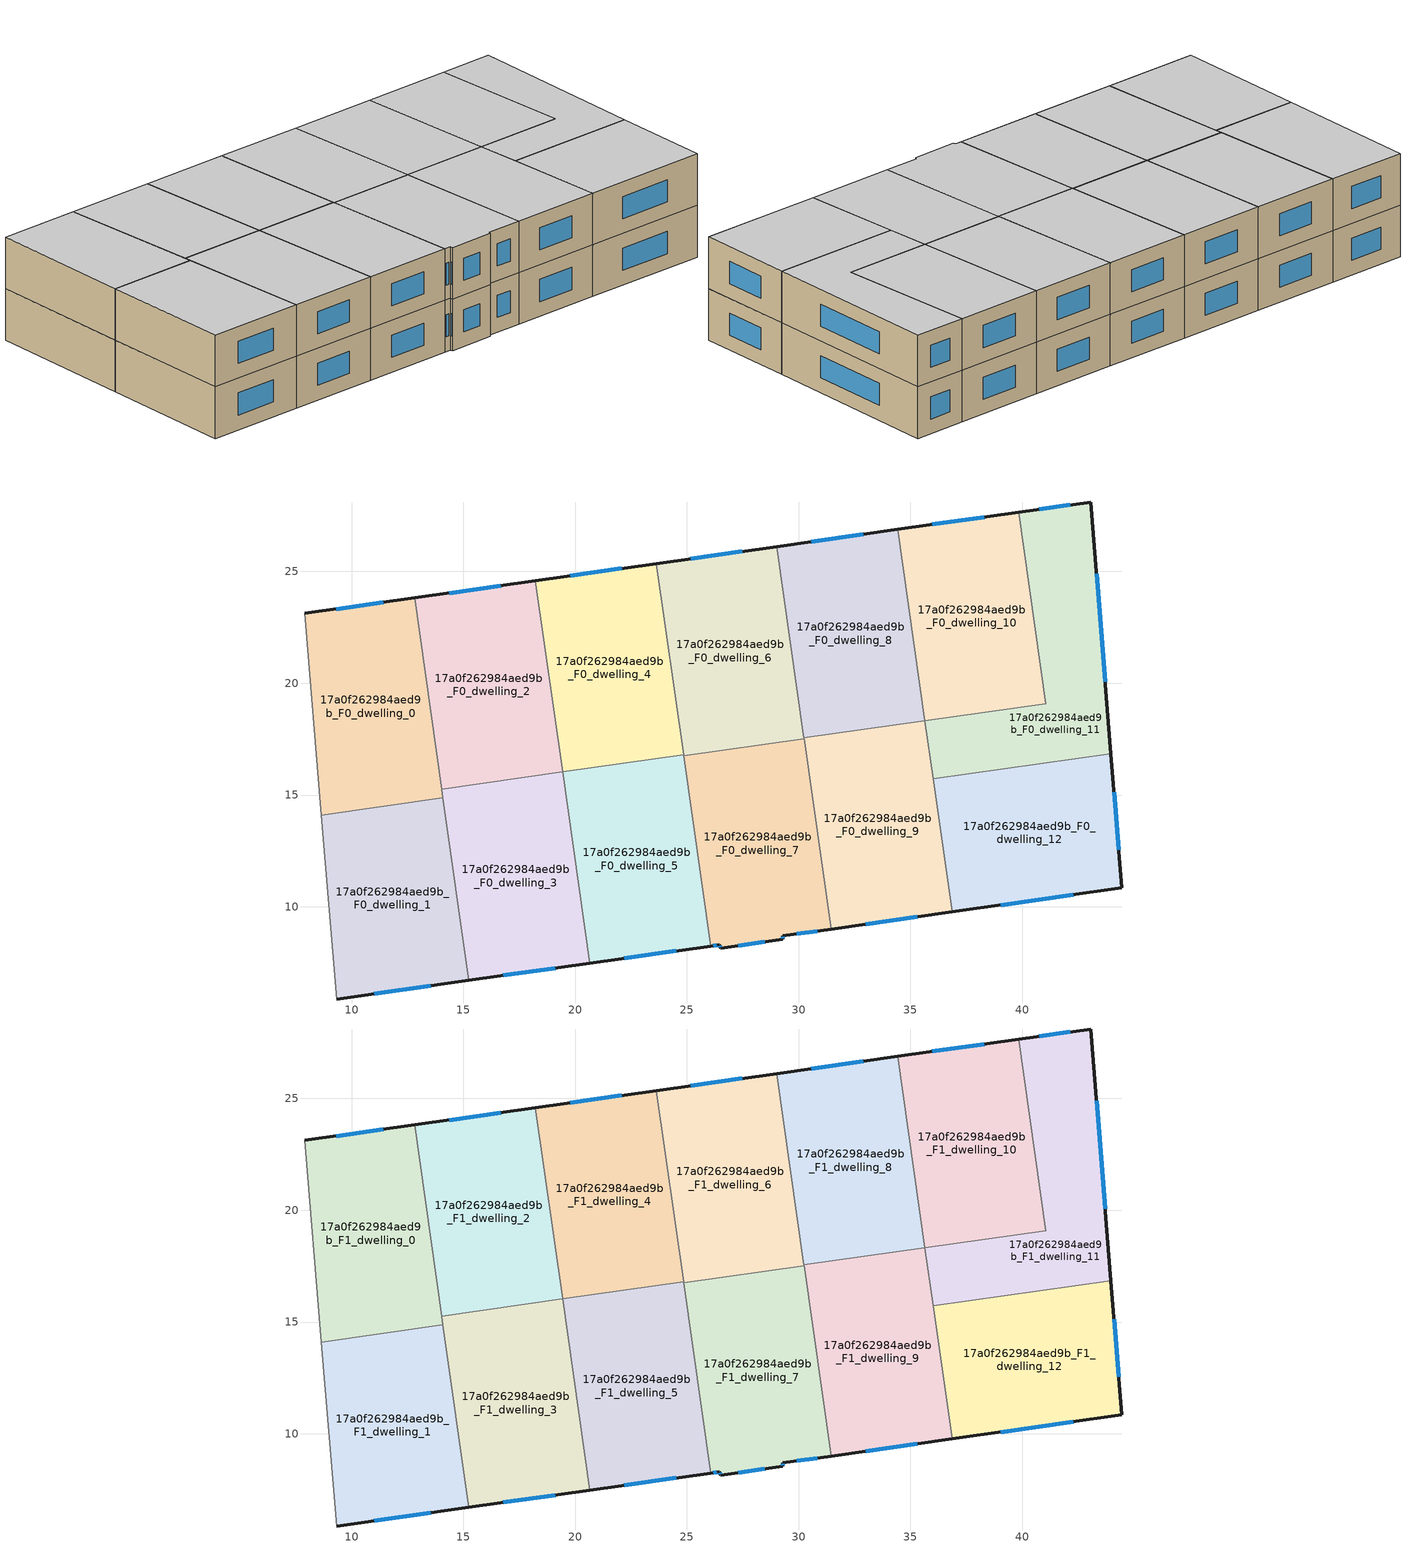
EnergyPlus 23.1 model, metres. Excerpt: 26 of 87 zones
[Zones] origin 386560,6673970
17a0f262984aed9b_F0_dwelling_0
 floor ground (EU_floor_Construction): 12.82,23.82 14.09,14.87 8.65,14.1 7.91,23.12 z0
 wall outside (EU_wall_Construction): 12.82,23.82 7.91,23.12 z0:3
 wall adiabatic (EU_wall_Construction): 7.91,23.12 8.65,14.1 z0:3
 wall to 17a0f262984aed9b_F0_dwelling_1 (EU_wall_Construction): 8.65,14.1 14.09,14.87 z0:3
 wall to 17a0f262984aed9b_F0_dwelling_2 (EU_wall_Construction): 14.03,15.27 12.82,23.82 z0:3
 wall to 17a0f262984aed9b_F0_dwelling_3 (EU_wall_Construction): 14.09,14.87 14.03,15.27 z0:3
 window (EU_Window_Construction): 11.42,23.62 9.31,23.32 z0.86:2.14
17a0f262984aed9b_F0_dwelling_1
 floor ground (EU_floor_Construction): 14.09,14.87 15.24,6.71 9.33,5.88 8.65,14.1 z0
 wall outside (EU_wall_Construction): 9.33,5.88 15.24,6.71 z0:3
 wall adiabatic (EU_wall_Construction): 8.65,14.1 9.33,5.88 z0:3
 wall to 17a0f262984aed9b_F0_dwelling_3 (EU_wall_Construction): 15.24,6.71 14.09,14.87 z0:3
 window (EU_Window_Construction): 11.02,6.12 13.55,6.48 z0.86:2.14
17a0f262984aed9b_F0_dwelling_10
 floor ground (EU_floor_Construction): 39.84,27.65 41.05,19.09 35.65,18.33 34.43,26.88 z0
 wall outside (EU_wall_Construction): 39.84,27.65 34.43,26.88 z0:3
 wall to 17a0f262984aed9b_F0_dwelling_8 (EU_wall_Construction): 34.43,26.88 35.65,18.33 z0:3
 wall to 17a0f262984aed9b_F0_dwelling_11 (EU_wall_Construction): 35.65,18.33 41.05,19.09 39.84,27.65 z0:3
 window (EU_Window_Construction): 38.29,27.43 35.98,27.1 z0.86:2.14
17a0f262984aed9b_F0_dwelling_11
 floor ground (EU_floor_Construction): 43.06,28.11 43.97,16.85 36.02,15.72 35.65,18.33 41.05,19.09 39.84,27.65 z0
 wall outside (EU_wall_Construction): 43.97,16.85 43.06,28.11 39.84,27.65 z0:3
 wall to 17a0f262984aed9b_F0_dwelling_12 (EU_wall_Construction): 36.02,15.72 43.97,16.85 z0:3
 wall to 17a0f262984aed9b_F0_dwelling_9 (EU_wall_Construction): 35.65,18.33 36.02,15.72 z0:3
 window (EU_Window_Construction): 42.14,27.98 40.76,27.78 / 43.71,20.07 43.32,24.89 z0.86:2.14
17a0f262984aed9b_F0_dwelling_12
 floor ground (EU_floor_Construction): 43.97,16.85 44.45,10.84 36.86,9.77 36.02,15.72 z0
 wall outside (EU_wall_Construction): 36.86,9.77 44.45,10.84 43.97,16.85 z0:3
 wall to 17a0f262984aed9b_F0_dwelling_9 (EU_wall_Construction): 36.02,15.72 36.86,9.77 z0:3
 window (EU_Window_Construction): 44.31,12.56 44.1,15.13 / 39.03,10.08 42.28,10.54 z0.86:2.14
17a0f262984aed9b_F0_dwelling_2
 floor ground (EU_floor_Construction): 18.23,24.58 19.44,16.03 14.03,15.26 12.82,23.82 z0
 wall outside (EU_wall_Construction): 18.23,24.58 12.82,23.82 z0:3
 wall to 17a0f262984aed9b_F0_dwelling_3 (EU_wall_Construction): 14.03,15.26 19.44,16.03 z0:3
 wall to 17a0f262984aed9b_F0_dwelling_4 (EU_wall_Construction): 19.44,16.03 18.23,24.58 z0:3
 window (EU_Window_Construction): 16.68,24.37 14.36,24.04 z0.86:2.14
17a0f262984aed9b_F0_dwelling_3
 floor ground (EU_floor_Construction): 19.44,16.03 20.66,7.48 15.24,6.71 14.03,15.26 z0
 wall outside (EU_wall_Construction): 15.24,6.71 20.66,7.48 z0:3
 wall to 17a0f262984aed9b_F0_dwelling_5 (EU_wall_Construction): 20.66,7.48 19.44,16.03 z0:3
 window (EU_Window_Construction): 16.79,6.93 19.11,7.26 z0.86:2.14
17a0f262984aed9b_F0_dwelling_4
 floor ground (EU_floor_Construction): 23.64,25.35 24.85,16.8 19.44,16.03 18.23,24.58 z0
 wall outside (EU_wall_Construction): 23.64,25.35 18.23,24.58 z0:3
 wall to 17a0f262984aed9b_F0_dwelling_5 (EU_wall_Construction): 19.44,16.03 24.85,16.8 z0:3
 wall to 17a0f262984aed9b_F0_dwelling_6 (EU_wall_Construction): 24.85,16.8 23.64,25.35 z0:3
 window (EU_Window_Construction): 22.09,25.13 19.77,24.8 z0.86:2.14
17a0f262984aed9b_F0_dwelling_5
 floor ground (EU_floor_Construction): 24.85,16.8 26.07,8.24 20.66,7.48 19.44,16.03 z0
 wall outside (EU_wall_Construction): 20.66,7.48 26.07,8.24 z0:3
 wall to 17a0f262984aed9b_F0_dwelling_7 (EU_wall_Construction): 26.07,8.24 24.86,16.76 z0:3
 wall to 17a0f262984aed9b_F0_dwelling_6 (EU_wall_Construction): 24.86,16.76 24.85,16.8 z0:3
 window (EU_Window_Construction): 22.2,7.7 24.52,8.03 z0.86:2.14
17a0f262984aed9b_F0_dwelling_6
 floor ground (EU_floor_Construction): 29.02,26.12 30.24,17.52 24.86,16.76 23.64,25.35 z0
 wall outside (EU_wall_Construction): 29.02,26.12 23.64,25.35 z0:3
 wall to 17a0f262984aed9b_F0_dwelling_7 (EU_wall_Construction): 24.86,16.76 30.24,17.52 z0:3
 wall to 17a0f262984aed9b_F0_dwelling_8 (EU_wall_Construction): 30.24,17.56 29.02,26.12 z0:3
 wall to 17a0f262984aed9b_F0_dwelling_9 (EU_wall_Construction): 30.24,17.52 30.24,17.56 z0:3
 window (EU_Window_Construction): 27.48,25.9 25.18,25.57 z0.86:2.14
17a0f262984aed9b_F0_dwelling_7
 floor ground (EU_floor_Construction): 30.24,17.52 31.45,9.01 29.29,8.7 29.28,8.55 26.51,8.14 26.45,8.3 26.07,8.24 24.86,16.76 z0
 wall outside (EU_wall_Construction): 26.07,8.24 26.45,8.3 26.51,8.14 29.28,8.55 29.29,8.7 31.45,9.01 z0:3
 wall to 17a0f262984aed9b_F0_dwelling_9 (EU_wall_Construction): 31.45,9.01 30.24,17.52 z0:3
 window (EU_Window_Construction): 29.91,8.79 30.83,8.92 / 29.28,8.59 29.29,8.66 / 27.3,8.26 28.49,8.43 / 26.47,8.25 26.49,8.19 / 26.17,8.26 26.34,8.28 z0.86:2.14
17a0f262984aed9b_F0_dwelling_8
 floor ground (EU_floor_Construction): 34.43,26.88 35.65,18.33 30.24,17.56 29.02,26.12 z0
 wall outside (EU_wall_Construction): 34.43,26.88 29.02,26.12 z0:3
 wall to 17a0f262984aed9b_F0_dwelling_9 (EU_wall_Construction): 30.24,17.56 35.65,18.33 z0:3
 window (EU_Window_Construction): 32.89,26.66 30.57,26.34 z0.86:2.14
17a0f262984aed9b_F0_dwelling_9
 floor ground (EU_floor_Construction): 35.65,18.33 36.86,9.77 31.45,9.01 30.24,17.56 z0
 wall outside (EU_wall_Construction): 31.45,9.01 36.86,9.77 z0:3
 window (EU_Window_Construction): 33,9.22 35.31,9.55 z0.86:2.14
17a0f262984aed9b_F1_dwelling_0
 floor to 17a0f262984aed9b_F0_dwelling_0 (EU_floor_Construction): 12.82,23.82 14.09,14.87 8.65,14.1 7.91,23.12 z3
 wall outside (EU_wall_Construction): 12.82,23.82 7.91,23.12 z3:6
 wall adiabatic (EU_wall_Construction): 7.91,23.12 8.65,14.1 z3:6
 wall to 17a0f262984aed9b_F1_dwelling_1 (EU_wall_Construction): 8.65,14.1 14.09,14.87 z3:6
 wall to 17a0f262984aed9b_F1_dwelling_2 (EU_wall_Construction): 14.03,15.27 12.82,23.82 z3:6
 wall to 17a0f262984aed9b_F1_dwelling_3 (EU_wall_Construction): 14.09,14.87 14.03,15.27 z3:6
 window (EU_Window_Construction): 11.42,23.62 9.31,23.32 z3.86:5.14
 ceiling to 17a0f262984aed9b_F2_dwelling_0 (EU_floor_Construction): 14.09,14.87 12.82,23.82 7.91,23.12 8.65,14.1 z6
17a0f262984aed9b_F1_dwelling_1
 floor to 17a0f262984aed9b_F0_dwelling_1 (EU_floor_Construction): 14.09,14.87 15.24,6.71 9.33,5.88 8.65,14.1 z3
 wall outside (EU_wall_Construction): 9.33,5.88 15.24,6.71 z3:6
 wall adiabatic (EU_wall_Construction): 8.65,14.1 9.33,5.88 z3:6
 wall to 17a0f262984aed9b_F1_dwelling_3 (EU_wall_Construction): 15.24,6.71 14.09,14.87 z3:6
 window (EU_Window_Construction): 11.02,6.12 13.55,6.48 z3.86:5.14
 ceiling to 17a0f262984aed9b_F2_dwelling_1 (EU_floor_Construction): 15.24,6.71 14.09,14.87 8.65,14.1 9.33,5.88 z6
17a0f262984aed9b_F1_dwelling_10
 floor to 17a0f262984aed9b_F0_dwelling_10 (EU_floor_Construction): 39.84,27.65 41.05,19.09 35.65,18.33 34.43,26.88 z3
 wall outside (EU_wall_Construction): 39.84,27.65 34.43,26.88 z3:6
 wall to 17a0f262984aed9b_F1_dwelling_8 (EU_wall_Construction): 34.43,26.88 35.65,18.33 z3:6
 wall to 17a0f262984aed9b_F1_dwelling_11 (EU_wall_Construction): 35.65,18.33 41.05,19.09 39.84,27.65 z3:6
 window (EU_Window_Construction): 38.29,27.43 35.98,27.1 z3.86:5.14
 ceiling to 17a0f262984aed9b_F2_dwelling_10 (EU_floor_Construction): 41.05,19.09 39.84,27.65 34.43,26.88 35.65,18.33 z6
17a0f262984aed9b_F1_dwelling_11
 floor to 17a0f262984aed9b_F0_dwelling_11 (EU_floor_Construction): 43.06,28.11 43.97,16.85 36.02,15.72 35.65,18.33 41.05,19.09 39.84,27.65 z3
 wall outside (EU_wall_Construction): 43.97,16.85 43.06,28.11 39.84,27.65 z3:6
 wall to 17a0f262984aed9b_F1_dwelling_12 (EU_wall_Construction): 36.02,15.72 43.97,16.85 z3:6
 wall to 17a0f262984aed9b_F1_dwelling_9 (EU_wall_Construction): 35.65,18.33 36.02,15.72 z3:6
 window (EU_Window_Construction): 42.14,27.98 40.76,27.78 / 43.71,20.07 43.32,24.89 z3.86:5.14
 ceiling to 17a0f262984aed9b_F2_dwelling_11 (EU_floor_Construction): 43.97,16.85 43.06,28.11 39.84,27.65 41.05,19.09 35.65,18.33 36.02,15.72 z6
17a0f262984aed9b_F1_dwelling_12
 floor to 17a0f262984aed9b_F0_dwelling_12 (EU_floor_Construction): 43.97,16.85 44.45,10.84 36.86,9.77 36.02,15.72 z3
 wall outside (EU_wall_Construction): 36.86,9.77 44.45,10.84 43.97,16.85 z3:6
 wall to 17a0f262984aed9b_F1_dwelling_9 (EU_wall_Construction): 36.02,15.72 36.86,9.77 z3:6
 window (EU_Window_Construction): 44.31,12.56 44.1,15.13 / 39.03,10.08 42.28,10.54 z3.86:5.14
 ceiling to 17a0f262984aed9b_F2_dwelling_12 (EU_floor_Construction): 44.45,10.84 43.97,16.85 36.02,15.72 36.86,9.77 z6
17a0f262984aed9b_F1_dwelling_2
 floor to 17a0f262984aed9b_F0_dwelling_2 (EU_floor_Construction): 18.23,24.58 19.44,16.03 14.03,15.26 12.82,23.82 z3
 wall outside (EU_wall_Construction): 18.23,24.58 12.82,23.82 z3:6
 wall to 17a0f262984aed9b_F1_dwelling_3 (EU_wall_Construction): 14.03,15.26 19.44,16.03 z3:6
 wall to 17a0f262984aed9b_F1_dwelling_4 (EU_wall_Construction): 19.44,16.03 18.23,24.58 z3:6
 window (EU_Window_Construction): 16.68,24.37 14.36,24.04 z3.86:5.14
 ceiling to 17a0f262984aed9b_F2_dwelling_2 (EU_floor_Construction): 19.44,16.03 18.23,24.58 12.82,23.82 14.03,15.26 z6
17a0f262984aed9b_F1_dwelling_3
 floor to 17a0f262984aed9b_F0_dwelling_3 (EU_floor_Construction): 19.44,16.03 20.66,7.48 15.24,6.71 14.03,15.26 z3
 wall outside (EU_wall_Construction): 15.24,6.71 20.66,7.48 z3:6
 wall to 17a0f262984aed9b_F1_dwelling_5 (EU_wall_Construction): 20.66,7.48 19.44,16.03 z3:6
 window (EU_Window_Construction): 16.79,6.93 19.11,7.26 z3.86:5.14
 ceiling to 17a0f262984aed9b_F2_dwelling_3 (EU_floor_Construction): 20.66,7.48 19.44,16.03 14.03,15.26 15.24,6.71 z6
17a0f262984aed9b_F1_dwelling_4
 floor to 17a0f262984aed9b_F0_dwelling_4 (EU_floor_Construction): 23.64,25.35 24.85,16.8 19.44,16.03 18.23,24.58 z3
 wall outside (EU_wall_Construction): 23.64,25.35 18.23,24.58 z3:6
 wall to 17a0f262984aed9b_F1_dwelling_5 (EU_wall_Construction): 19.44,16.03 24.85,16.8 z3:6
 wall to 17a0f262984aed9b_F1_dwelling_6 (EU_wall_Construction): 24.85,16.8 23.64,25.35 z3:6
 window (EU_Window_Construction): 22.09,25.13 19.77,24.8 z3.86:5.14
 ceiling to 17a0f262984aed9b_F2_dwelling_4 (EU_floor_Construction): 24.85,16.8 23.64,25.35 18.23,24.58 19.44,16.03 z6
17a0f262984aed9b_F1_dwelling_5
 floor to 17a0f262984aed9b_F0_dwelling_5 (EU_floor_Construction): 24.85,16.8 26.07,8.24 20.66,7.48 19.44,16.03 z3
 wall outside (EU_wall_Construction): 20.66,7.48 26.07,8.24 z3:6
 wall to 17a0f262984aed9b_F1_dwelling_7 (EU_wall_Construction): 26.07,8.24 24.86,16.76 z3:6
 wall to 17a0f262984aed9b_F1_dwelling_6 (EU_wall_Construction): 24.86,16.76 24.85,16.8 z3:6
 window (EU_Window_Construction): 22.2,7.7 24.52,8.03 z3.86:5.14
 ceiling to 17a0f262984aed9b_F2_dwelling_5 (EU_floor_Construction): 26.07,8.24 24.85,16.8 19.44,16.03 20.66,7.48 z6
17a0f262984aed9b_F1_dwelling_6
 floor to 17a0f262984aed9b_F0_dwelling_6 (EU_floor_Construction): 29.02,26.12 30.24,17.52 24.86,16.76 23.64,25.35 z3
 wall outside (EU_wall_Construction): 29.02,26.12 23.64,25.35 z3:6
 wall to 17a0f262984aed9b_F1_dwelling_7 (EU_wall_Construction): 24.86,16.76 30.24,17.52 z3:6
 wall to 17a0f262984aed9b_F1_dwelling_8 (EU_wall_Construction): 30.24,17.56 29.02,26.12 z3:6
 wall to 17a0f262984aed9b_F1_dwelling_9 (EU_wall_Construction): 30.24,17.52 30.24,17.56 z3:6
 window (EU_Window_Construction): 27.48,25.9 25.18,25.57 z3.86:5.14
 ceiling to 17a0f262984aed9b_F2_dwelling_6 (EU_floor_Construction): 30.24,17.52 29.02,26.12 23.64,25.35 24.86,16.76 z6
17a0f262984aed9b_F1_dwelling_7
 floor to 17a0f262984aed9b_F0_dwelling_7 (EU_floor_Construction): 30.24,17.52 31.45,9.01 29.29,8.7 29.28,8.55 26.51,8.14 26.45,8.3 26.07,8.24 24.86,16.76 z3
 wall outside (EU_wall_Construction): 26.07,8.24 26.45,8.3 26.51,8.14 29.28,8.55 29.29,8.7 31.45,9.01 z3:6
 wall to 17a0f262984aed9b_F1_dwelling_9 (EU_wall_Construction): 31.45,9.01 30.24,17.52 z3:6
 window (EU_Window_Construction): 29.91,8.79 30.83,8.92 / 29.28,8.59 29.29,8.66 / 27.3,8.26 28.49,8.43 / 26.47,8.25 26.49,8.19 / 26.17,8.26 26.34,8.28 z3.86:5.14
 ceiling to 17a0f262984aed9b_F2_dwelling_7 (EU_floor_Construction): 31.45,9.01 30.24,17.52 24.86,16.76 26.07,8.24 26.45,8.3 26.51,8.14 29.28,8.55 29.29,8.7 z6
17a0f262984aed9b_F1_dwelling_8
 floor to 17a0f262984aed9b_F0_dwelling_8 (EU_floor_Construction): 34.43,26.88 35.65,18.33 30.24,17.56 29.02,26.12 z3
 wall outside (EU_wall_Construction): 34.43,26.88 29.02,26.12 z3:6
 wall to 17a0f262984aed9b_F1_dwelling_9 (EU_wall_Construction): 30.24,17.56 35.65,18.33 z3:6
 window (EU_Window_Construction): 32.89,26.66 30.57,26.34 z3.86:5.14
 ceiling to 17a0f262984aed9b_F2_dwelling_8 (EU_floor_Construction): 35.65,18.33 34.43,26.88 29.02,26.12 30.24,17.56 z6
17a0f262984aed9b_F1_dwelling_9
 floor to 17a0f262984aed9b_F0_dwelling_9 (EU_floor_Construction): 35.65,18.33 36.86,9.77 31.45,9.01 30.24,17.56 z3
 wall outside (EU_wall_Construction): 31.45,9.01 36.86,9.77 z3:6
 window (EU_Window_Construction): 33,9.22 35.31,9.55 z3.86:5.14
 ceiling to 17a0f262984aed9b_F2_dwelling_9 (EU_floor_Construction): 36.86,9.77 35.65,18.33 30.24,17.56 31.45,9.01 z6
[Building]
EU S2 Campaign: North Axis=0; Terrain=City; Solar Distribution=FullExterior
[Site:Location]
Helsinki-Vantaa.AP: Latitude=60.317; Longitude=24.963; Time Zone=2; Elevation=54.6
[SizingPeriod:WeatherFileDays]
AnnualSizingPeriod: Begin Month=1; Begin Day of Month=1; End Month=12; End Day of Month=31; Day of Week for Start Day=Monday; Use Weather File Daylight Saving Period=No; Use Weather File Rain and Snow Indicators=No
[MATERIAL]
EU_InternalMass_Material: Roughness=MediumRough; Thickness=0.1; Conductivity=1; Density=1800; Specific Heat=900; Thermal Absorptance=0.9; Solar Absorptance=0.7; Visible Absorptance=0.7
[MATERIAL:NOMASS] Roughness=MediumRough; Thermal Absorptance=0.9; Solar Absorptance=0.7; Visible Absorptance=0.7
Name | Thermal Resistance
EU_wall_NoMass | 1.10183
EU_floor_NoMass | 1.70606
[WINDOWMATERIAL:SIMPLEGLAZINGSYSTEM]
EU_Window_SimpleGlazing: UFactor=3.11035; Solar Heat Gain Coefficient=0.8; Visible Transmittance=0.8
[CONSTRUCTION]
EU_wall_Construction: EU_wall_NoMass
EU_floor_Construction: EU_floor_NoMass
EU_Window_Construction: EU_Window_SimpleGlazing
EU_InternalMass_Construction: EU_InternalMass_Material
[ZONE] Type=1; Multiplier=1; Ceiling Height=autocalculate; Floor Area=autocalculate; Part of Total Floor Area=Yes
Name | Volume
17a0f262984aed9b_F0_dwelling_0; 17a0f262984aed9b_F1_dwelling_0 | 141.615
17a0f262984aed9b_F0_dwelling_1; 17a0f262984aed9b_F1_dwelling_1; 17a0f262984aed9b_F0_dwelling_12; 17a0f262984aed9b_F1_dwelling_12; 17a0f262984aed9b_F0_dwelling_5; 17a0f262984aed9b_F1_dwelling_5 | 141.612
17a0f262984aed9b_F0_dwelling_10; 17a0f262984aed9b_F1_dwelling_10 | 141.598
17a0f262984aed9b_F0_dwelling_11; 17a0f262984aed9b_F1_dwelling_11 | 141.595
17a0f262984aed9b_F0_dwelling_2; 17a0f262984aed9b_F1_dwelling_2 | 141.594
17a0f262984aed9b_F0_dwelling_3; 17a0f262984aed9b_F1_dwelling_3 | 141.608
17a0f262984aed9b_F0_dwelling_4; 17a0f262984aed9b_F1_dwelling_4 | 141.617
17a0f262984aed9b_F0_dwelling_6; 17a0f262984aed9b_F1_dwelling_6 | 141.605
17a0f262984aed9b_F0_dwelling_7; 17a0f262984aed9b_F1_dwelling_7 | 141.623
17a0f262984aed9b_F0_dwelling_8; 17a0f262984aed9b_F1_dwelling_8 | 141.618
17a0f262984aed9b_F0_dwelling_9; 17a0f262984aed9b_F1_dwelling_9 | 141.604
[INTERNALMASS] Construction=EU_InternalMass_Construction
Name | Zone or ZoneList | Surface Area
17a0f262984aed9b_F0_dwelling_0_EU_InternalMass | 17a0f262984aed9b_F0_dwelling_0 | 47.2068
17a0f262984aed9b_F0_dwelling_1_EU_InternalMass | 17a0f262984aed9b_F0_dwelling_1 | 47.2057
17a0f262984aed9b_F0_dwelling_2_EU_InternalMass | 17a0f262984aed9b_F0_dwelling_2 | 47.1979
17a0f262984aed9b_F0_dwelling_3_EU_InternalMass | 17a0f262984aed9b_F0_dwelling_3 | 47.2042
17a0f262984aed9b_F0_dwelling_4_EU_InternalMass | 17a0f262984aed9b_F0_dwelling_4 | 47.2041
17a0f262984aed9b_F0_dwelling_5_EU_InternalMass | 17a0f262984aed9b_F0_dwelling_5 | 47.2056
17a0f262984aed9b_F0_dwelling_6_EU_InternalMass | 17a0f262984aed9b_F0_dwelling_6 | 47.2018
17a0f262984aed9b_F0_dwelling_7_EU_InternalMass | 17a0f262984aed9b_F0_dwelling_7 | 47.2075
17a0f262984aed9b_F0_dwelling_8_EU_InternalMass | 17a0f262984aed9b_F0_dwelling_8 | 47.2047
17a0f262984aed9b_F0_dwelling_9_EU_InternalMass | 17a0f262984aed9b_F0_dwelling_9 | 47.2012
17a0f262984aed9b_F0_dwelling_10_EU_InternalMass | 17a0f262984aed9b_F0_dwelling_10 | 47.2012
17a0f262984aed9b_F0_dwelling_11_EU_InternalMass | 17a0f262984aed9b_F0_dwelling_11 | 47.196
17a0f262984aed9b_F0_dwelling_12_EU_InternalMass | 17a0f262984aed9b_F0_dwelling_12 | 47.2029
17a0f262984aed9b_F1_dwelling_0_EU_InternalMass | 17a0f262984aed9b_F1_dwelling_0 | 47.2068
17a0f262984aed9b_F1_dwelling_1_EU_InternalMass | 17a0f262984aed9b_F1_dwelling_1 | 47.2057
17a0f262984aed9b_F1_dwelling_2_EU_InternalMass | 17a0f262984aed9b_F1_dwelling_2 | 47.1979
17a0f262984aed9b_F1_dwelling_3_EU_InternalMass | 17a0f262984aed9b_F1_dwelling_3 | 47.2042
17a0f262984aed9b_F1_dwelling_4_EU_InternalMass | 17a0f262984aed9b_F1_dwelling_4 | 47.2041
17a0f262984aed9b_F1_dwelling_5_EU_InternalMass | 17a0f262984aed9b_F1_dwelling_5 | 47.2056
17a0f262984aed9b_F1_dwelling_6_EU_InternalMass | 17a0f262984aed9b_F1_dwelling_6 | 47.2018
17a0f262984aed9b_F1_dwelling_7_EU_InternalMass | 17a0f262984aed9b_F1_dwelling_7 | 47.2075
17a0f262984aed9b_F1_dwelling_8_EU_InternalMass | 17a0f262984aed9b_F1_dwelling_8 | 47.2047
17a0f262984aed9b_F1_dwelling_9_EU_InternalMass | 17a0f262984aed9b_F1_dwelling_9 | 47.2012
17a0f262984aed9b_F1_dwelling_10_EU_InternalMass | 17a0f262984aed9b_F1_dwelling_10 | 47.2012
17a0f262984aed9b_F1_dwelling_11_EU_InternalMass | 17a0f262984aed9b_F1_dwelling_11 | 47.196
17a0f262984aed9b_F1_dwelling_12_EU_InternalMass | 17a0f262984aed9b_F1_dwelling_12 | 47.2029
[OTHEREQUIPMENT] Fuel Type=Electricity; Design Level Calculation Method=Watts/Area; Power per Zone Floor Area=1; Fraction Latent=0; Fraction Radiant=0; Fraction Lost=0; Carbon Dioxide Generation Rate=0; EndUse Subcategory=EU_Step8_InternalGains
Name | Zone or ZoneList or Space or SpaceList | Schedule
EU_Step8_InternalGain_17a0f262984aed9b_F0_dwelling_0_f000 | 17a0f262984aed9b_F0_dwelling_0 | EU_Step8_GainSchedule_17a0f262984aed9b_F0_dwelling_0_f000
EU_Step8_InternalGain_17a0f262984aed9b_F0_dwelling_1_f000 | 17a0f262984aed9b_F0_dwelling_1 | EU_Step8_GainSchedule_17a0f262984aed9b_F0_dwelling_1_f000
EU_Step8_InternalGain_17a0f262984aed9b_F0_dwelling_2_f000 | 17a0f262984aed9b_F0_dwelling_2 | EU_Step8_GainSchedule_17a0f262984aed9b_F0_dwelling_2_f000
EU_Step8_InternalGain_17a0f262984aed9b_F0_dwelling_3_f000 | 17a0f262984aed9b_F0_dwelling_3 | EU_Step8_GainSchedule_17a0f262984aed9b_F0_dwelling_3_f000
EU_Step8_InternalGain_17a0f262984aed9b_F0_dwelling_4_f000 | 17a0f262984aed9b_F0_dwelling_4 | EU_Step8_GainSchedule_17a0f262984aed9b_F0_dwelling_4_f000
EU_Step8_InternalGain_17a0f262984aed9b_F0_dwelling_5_f000 | 17a0f262984aed9b_F0_dwelling_5 | EU_Step8_GainSchedule_17a0f262984aed9b_F0_dwelling_5_f000
EU_Step8_InternalGain_17a0f262984aed9b_F0_dwelling_6_f000 | 17a0f262984aed9b_F0_dwelling_6 | EU_Step8_GainSchedule_17a0f262984aed9b_F0_dwelling_6_f000
EU_Step8_InternalGain_17a0f262984aed9b_F0_dwelling_7_f000 | 17a0f262984aed9b_F0_dwelling_7 | EU_Step8_GainSchedule_17a0f262984aed9b_F0_dwelling_7_f000
EU_Step8_InternalGain_17a0f262984aed9b_F0_dwelling_8_f000 | 17a0f262984aed9b_F0_dwelling_8 | EU_Step8_GainSchedule_17a0f262984aed9b_F0_dwelling_8_f000
EU_Step8_InternalGain_17a0f262984aed9b_F0_dwelling_9_f000 | 17a0f262984aed9b_F0_dwelling_9 | EU_Step8_GainSchedule_17a0f262984aed9b_F0_dwelling_9_f000
EU_Step8_InternalGain_17a0f262984aed9b_F0_dwelling_10_f000 | 17a0f262984aed9b_F0_dwelling_10 | EU_Step8_GainSchedule_17a0f262984aed9b_F0_dwelling_10_f000
EU_Step8_InternalGain_17a0f262984aed9b_F0_dwelling_11_f000 | 17a0f262984aed9b_F0_dwelling_11 | EU_Step8_GainSchedule_17a0f262984aed9b_F0_dwelling_11_f000
EU_Step8_InternalGain_17a0f262984aed9b_F0_dwelling_12_f000 | 17a0f262984aed9b_F0_dwelling_12 | EU_Step8_GainSchedule_17a0f262984aed9b_F0_dwelling_12_f000
EU_Step8_InternalGain_17a0f262984aed9b_F1_dwelling_0_f000 | 17a0f262984aed9b_F1_dwelling_0 | EU_Step8_GainSchedule_17a0f262984aed9b_F1_dwelling_0_f000
EU_Step8_InternalGain_17a0f262984aed9b_F1_dwelling_1_f000 | 17a0f262984aed9b_F1_dwelling_1 | EU_Step8_GainSchedule_17a0f262984aed9b_F1_dwelling_1_f000
EU_Step8_InternalGain_17a0f262984aed9b_F1_dwelling_2_f000 | 17a0f262984aed9b_F1_dwelling_2 | EU_Step8_GainSchedule_17a0f262984aed9b_F1_dwelling_2_f000
EU_Step8_InternalGain_17a0f262984aed9b_F1_dwelling_3_f000 | 17a0f262984aed9b_F1_dwelling_3 | EU_Step8_GainSchedule_17a0f262984aed9b_F1_dwelling_3_f000
EU_Step8_InternalGain_17a0f262984aed9b_F1_dwelling_4_f000 | 17a0f262984aed9b_F1_dwelling_4 | EU_Step8_GainSchedule_17a0f262984aed9b_F1_dwelling_4_f000
EU_Step8_InternalGain_17a0f262984aed9b_F1_dwelling_5_f000 | 17a0f262984aed9b_F1_dwelling_5 | EU_Step8_GainSchedule_17a0f262984aed9b_F1_dwelling_5_f000
EU_Step8_InternalGain_17a0f262984aed9b_F1_dwelling_6_f000 | 17a0f262984aed9b_F1_dwelling_6 | EU_Step8_GainSchedule_17a0f262984aed9b_F1_dwelling_6_f000
EU_Step8_InternalGain_17a0f262984aed9b_F1_dwelling_7_f000 | 17a0f262984aed9b_F1_dwelling_7 | EU_Step8_GainSchedule_17a0f262984aed9b_F1_dwelling_7_f000
EU_Step8_InternalGain_17a0f262984aed9b_F1_dwelling_8_f000 | 17a0f262984aed9b_F1_dwelling_8 | EU_Step8_GainSchedule_17a0f262984aed9b_F1_dwelling_8_f000
EU_Step8_InternalGain_17a0f262984aed9b_F1_dwelling_9_f000 | 17a0f262984aed9b_F1_dwelling_9 | EU_Step8_GainSchedule_17a0f262984aed9b_F1_dwelling_9_f000
EU_Step8_InternalGain_17a0f262984aed9b_F1_dwelling_10_f000 | 17a0f262984aed9b_F1_dwelling_10 | EU_Step8_GainSchedule_17a0f262984aed9b_F1_dwelling_10_f000
EU_Step8_InternalGain_17a0f262984aed9b_F1_dwelling_11_f000 | 17a0f262984aed9b_F1_dwelling_11 | EU_Step8_GainSchedule_17a0f262984aed9b_F1_dwelling_11_f000
EU_Step8_InternalGain_17a0f262984aed9b_F1_dwelling_12_f000 | 17a0f262984aed9b_F1_dwelling_12 | EU_Step8_GainSchedule_17a0f262984aed9b_F1_dwelling_12_f000
[ZONEVENTILATION:DESIGNFLOWRATE] Schedule=EU_AlwaysOn; Design Flow Rate Calculation Method=AirChanges/Hour; Air Changes per Hour=0.756316; Ventilation Type=Natural; Fan Pressure Rise=0; Fan Total Efficiency=1; Constant Term Coefficient=1; Temperature Term Coefficient=0; Velocity Term Coefficient=0; Velocity Squared Term Coefficient=0; Minimum Indoor Temperature=-100; Maximum Indoor Temperature=100; Delta Temperature=-100; Minimum Outdoor Temperature=-100; Maximum Outdoor Temperature=100; Maximum Wind Speed=40
Name | Zone or ZoneList or Space or SpaceList
EU_ConstantAir_17a0f262984aed9b_F0_dwelling_0 | 17a0f262984aed9b_F0_dwelling_0
EU_ConstantAir_17a0f262984aed9b_F0_dwelling_1 | 17a0f262984aed9b_F0_dwelling_1
EU_ConstantAir_17a0f262984aed9b_F0_dwelling_2 | 17a0f262984aed9b_F0_dwelling_2
EU_ConstantAir_17a0f262984aed9b_F0_dwelling_3 | 17a0f262984aed9b_F0_dwelling_3
EU_ConstantAir_17a0f262984aed9b_F0_dwelling_4 | 17a0f262984aed9b_F0_dwelling_4
EU_ConstantAir_17a0f262984aed9b_F0_dwelling_5 | 17a0f262984aed9b_F0_dwelling_5
EU_ConstantAir_17a0f262984aed9b_F0_dwelling_6 | 17a0f262984aed9b_F0_dwelling_6
EU_ConstantAir_17a0f262984aed9b_F0_dwelling_7 | 17a0f262984aed9b_F0_dwelling_7
EU_ConstantAir_17a0f262984aed9b_F0_dwelling_8 | 17a0f262984aed9b_F0_dwelling_8
EU_ConstantAir_17a0f262984aed9b_F0_dwelling_9 | 17a0f262984aed9b_F0_dwelling_9
EU_ConstantAir_17a0f262984aed9b_F0_dwelling_10 | 17a0f262984aed9b_F0_dwelling_10
EU_ConstantAir_17a0f262984aed9b_F0_dwelling_11 | 17a0f262984aed9b_F0_dwelling_11
EU_ConstantAir_17a0f262984aed9b_F0_dwelling_12 | 17a0f262984aed9b_F0_dwelling_12
EU_ConstantAir_17a0f262984aed9b_F1_dwelling_0 | 17a0f262984aed9b_F1_dwelling_0
EU_ConstantAir_17a0f262984aed9b_F1_dwelling_1 | 17a0f262984aed9b_F1_dwelling_1
EU_ConstantAir_17a0f262984aed9b_F1_dwelling_2 | 17a0f262984aed9b_F1_dwelling_2
EU_ConstantAir_17a0f262984aed9b_F1_dwelling_3 | 17a0f262984aed9b_F1_dwelling_3
EU_ConstantAir_17a0f262984aed9b_F1_dwelling_4 | 17a0f262984aed9b_F1_dwelling_4
EU_ConstantAir_17a0f262984aed9b_F1_dwelling_5 | 17a0f262984aed9b_F1_dwelling_5
EU_ConstantAir_17a0f262984aed9b_F1_dwelling_6 | 17a0f262984aed9b_F1_dwelling_6
EU_ConstantAir_17a0f262984aed9b_F1_dwelling_7 | 17a0f262984aed9b_F1_dwelling_7
EU_ConstantAir_17a0f262984aed9b_F1_dwelling_8 | 17a0f262984aed9b_F1_dwelling_8
EU_ConstantAir_17a0f262984aed9b_F1_dwelling_9 | 17a0f262984aed9b_F1_dwelling_9
EU_ConstantAir_17a0f262984aed9b_F1_dwelling_10 | 17a0f262984aed9b_F1_dwelling_10
EU_ConstantAir_17a0f262984aed9b_F1_dwelling_11 | 17a0f262984aed9b_F1_dwelling_11
EU_ConstantAir_17a0f262984aed9b_F1_dwelling_12 | 17a0f262984aed9b_F1_dwelling_12
[HVACTEMPLATE:THERMOSTAT] Constant Heating Setpoint=20; Constant Cooling Setpoint=50
EU_HeatOnly_17a0f262984aed9b_F0_dwelling_0; EU_HeatOnly_17a0f262984aed9b_F0_dwelling_1; EU_HeatOnly_17a0f262984aed9b_F0_dwelling_2; EU_HeatOnly_17a0f262984aed9b_F0_dwelling_3; EU_HeatOnly_17a0f262984aed9b_F0_dwelling_4; EU_HeatOnly_17a0f262984aed9b_F0_dwelling_5; EU_HeatOnly_17a0f262984aed9b_F0_dwelling_6; EU_HeatOnly_17a0f262984aed9b_F0_dwelling_7; EU_HeatOnly_17a0f262984aed9b_F0_dwelling_8; EU_HeatOnly_17a0f262984aed9b_F0_dwelling_9; EU_HeatOnly_17a0f262984aed9b_F0_dwelling_10; EU_HeatOnly_17a0f262984aed9b_F0_dwelling_11; EU_HeatOnly_17a0f262984aed9b_F0_dwelling_12; EU_HeatOnly_17a0f262984aed9b_F1_dwelling_0; EU_HeatOnly_17a0f262984aed9b_F1_dwelling_1; EU_HeatOnly_17a0f262984aed9b_F1_dwelling_2; EU_HeatOnly_17a0f262984aed9b_F1_dwelling_3; EU_HeatOnly_17a0f262984aed9b_F1_dwelling_4; EU_HeatOnly_17a0f262984aed9b_F1_dwelling_5; EU_HeatOnly_17a0f262984aed9b_F1_dwelling_6; EU_HeatOnly_17a0f262984aed9b_F1_dwelling_7; EU_HeatOnly_17a0f262984aed9b_F1_dwelling_8; EU_HeatOnly_17a0f262984aed9b_F1_dwelling_9; EU_HeatOnly_17a0f262984aed9b_F1_dwelling_10; EU_HeatOnly_17a0f262984aed9b_F1_dwelling_11; EU_HeatOnly_17a0f262984aed9b_F1_dwelling_12; EU_HeatOnly_17a0f262984aed9b_F2_dwelling_0; EU_HeatOnly_17a0f262984aed9b_F2_dwelling_1; EU_HeatOnly_17a0f262984aed9b_F2_dwelling_2; EU_HeatOnly_17a0f262984aed9b_F2_dwelling_3; EU_HeatOnly_17a0f262984aed9b_F2_dwelling_4; EU_HeatOnly_17a0f262984aed9b_F2_dwelling_5; EU_HeatOnly_17a0f262984aed9b_F2_dwelling_6; EU_HeatOnly_17a0f262984aed9b_F2_dwelling_7; EU_HeatOnly_17a0f262984aed9b_F2_dwelling_8; EU_HeatOnly_17a0f262984aed9b_F2_dwelling_9; EU_HeatOnly_17a0f262984aed9b_F2_dwelling_10; EU_HeatOnly_17a0f262984aed9b_F2_dwelling_11; EU_HeatOnly_17a0f262984aed9b_F2_dwelling_12; EU_HeatOnly_17a0f262984aed9b_F3_dwelling_0; EU_HeatOnly_17a0f262984aed9b_F3_dwelling_1; EU_HeatOnly_17a0f262984aed9b_F3_dwelling_2; EU_HeatOnly_17a0f262984aed9b_F3_dwelling_3; EU_HeatOnly_17a0f262984aed9b_F3_dwelling_4; EU_HeatOnly_17a0f262984aed9b_F3_dwelling_5; EU_HeatOnly_17a0f262984aed9b_F3_dwelling_6; EU_HeatOnly_17a0f262984aed9b_F3_dwelling_7; EU_HeatOnly_17a0f262984aed9b_F3_dwelling_8; EU_HeatOnly_17a0f262984aed9b_F3_dwelling_9; EU_HeatOnly_17a0f262984aed9b_F3_dwelling_10; EU_HeatOnly_17a0f262984aed9b_F3_dwelling_11; EU_HeatOnly_17a0f262984aed9b_F4_dwelling_0; EU_HeatOnly_17a0f262984aed9b_F4_dwelling_1; EU_HeatOnly_17a0f262984aed9b_F4_dwelling_2; EU_HeatOnly_17a0f262984aed9b_F4_dwelling_3; EU_HeatOnly_17a0f262984aed9b_F4_dwelling_4; EU_HeatOnly_17a0f262984aed9b_F4_dwelling_5; EU_HeatOnly_17a0f262984aed9b_F4_dwelling_6; EU_HeatOnly_17a0f262984aed9b_F4_dwelling_7; EU_HeatOnly_17a0f262984aed9b_F4_dwelling_8; EU_HeatOnly_17a0f262984aed9b_F4_dwelling_9; EU_HeatOnly_17a0f262984aed9b_F4_dwelling_10; EU_HeatOnly_17a0f262984aed9b_F4_dwelling_11; EU_HeatOnly_17a0f262984aed9b_F5_dwelling_0; EU_HeatOnly_17a0f262984aed9b_F5_dwelling_1; EU_HeatOnly_17a0f262984aed9b_F5_dwelling_2; EU_HeatOnly_17a0f262984aed9b_F5_dwelling_3; EU_HeatOnly_17a0f262984aed9b_F5_dwelling_4; EU_HeatOnly_17a0f262984aed9b_F5_dwelling_5; EU_HeatOnly_17a0f262984aed9b_F5_dwelling_6; EU_HeatOnly_17a0f262984aed9b_F5_dwelling_7; EU_HeatOnly_17a0f262984aed9b_F5_dwelling_8; EU_HeatOnly_17a0f262984aed9b_F5_dwelling_9; EU_HeatOnly_17a0f262984aed9b_F5_dwelling_10; EU_HeatOnly_17a0f262984aed9b_F5_dwelling_11; EU_HeatOnly_17a0f262984aed9b_F6_dwelling_0; EU_HeatOnly_17a0f262984aed9b_F6_dwelling_1; EU_HeatOnly_17a0f262984aed9b_F6_dwelling_2; EU_HeatOnly_17a0f262984aed9b_F6_dwelling_3; EU_HeatOnly_17a0f262984aed9b_F6_dwelling_4; EU_HeatOnly_17a0f262984aed9b_F6_dwelling_5; EU_HeatOnly_17a0f262984aed9b_F6_dwelling_6; EU_HeatOnly_17a0f262984aed9b_F6_dwelling_7; EU_HeatOnly_17a0f262984aed9b_F6_dwelling_8; EU_HeatOnly_17a0f262984aed9b_F6_dwelling_9; EU_HeatOnly_17a0f262984aed9b_F6_dwelling_10; EU_HeatOnly_17a0f262984aed9b_F6_dwelling_11
[HVACTEMPLATE:ZONE:IDEALLOADSAIRSYSTEM] System Availability Schedule=EU_AlwaysOn; Maximum Heating Supply Air Temperature=50; Minimum Cooling Supply Air Temperature=13; Maximum Heating Supply Air Humidity Ratio=0.0156; Minimum Cooling Supply Air Humidity Ratio=0.0077; Heating Limit=NoLimit; Cooling Limit=NoLimit; Heating Availability Schedule=EU_AlwaysOn; Cooling Availability Schedule=EU_CoolingOff; Dehumidification Control Type=ConstantSensibleHeatRatio; Cooling Sensible Heat Ratio=0.7; Dehumidification Setpoint=60; Humidification Control Type=None; Humidification Setpoint=30; Outdoor Air Method=None; Outdoor Air Flow Rate per Person=0.00944; Outdoor Air Flow Rate per Zone Floor Area=0; Outdoor Air Flow Rate per Zone=0; Demand Controlled Ventilation Type=None; Outdoor Air Economizer Type=NoEconomizer; Heat Recovery Type=None; Sensible Heat Recovery Effectiveness=0.7; Latent Heat Recovery Effectiveness=0.65
Name | Template Thermostat
17a0f262984aed9b_F0_dwelling_0 | EU_HeatOnly_17a0f262984aed9b_F0_dwelling_0
17a0f262984aed9b_F0_dwelling_1 | EU_HeatOnly_17a0f262984aed9b_F0_dwelling_1
17a0f262984aed9b_F0_dwelling_2 | EU_HeatOnly_17a0f262984aed9b_F0_dwelling_2
17a0f262984aed9b_F0_dwelling_3 | EU_HeatOnly_17a0f262984aed9b_F0_dwelling_3
17a0f262984aed9b_F0_dwelling_4 | EU_HeatOnly_17a0f262984aed9b_F0_dwelling_4
17a0f262984aed9b_F0_dwelling_5 | EU_HeatOnly_17a0f262984aed9b_F0_dwelling_5
17a0f262984aed9b_F0_dwelling_6 | EU_HeatOnly_17a0f262984aed9b_F0_dwelling_6
17a0f262984aed9b_F0_dwelling_7 | EU_HeatOnly_17a0f262984aed9b_F0_dwelling_7
17a0f262984aed9b_F0_dwelling_8 | EU_HeatOnly_17a0f262984aed9b_F0_dwelling_8
17a0f262984aed9b_F0_dwelling_9 | EU_HeatOnly_17a0f262984aed9b_F0_dwelling_9
17a0f262984aed9b_F0_dwelling_10 | EU_HeatOnly_17a0f262984aed9b_F0_dwelling_10
17a0f262984aed9b_F0_dwelling_11 | EU_HeatOnly_17a0f262984aed9b_F0_dwelling_11
17a0f262984aed9b_F0_dwelling_12 | EU_HeatOnly_17a0f262984aed9b_F0_dwelling_12
17a0f262984aed9b_F1_dwelling_0 | EU_HeatOnly_17a0f262984aed9b_F1_dwelling_0
17a0f262984aed9b_F1_dwelling_1 | EU_HeatOnly_17a0f262984aed9b_F1_dwelling_1
17a0f262984aed9b_F1_dwelling_2 | EU_HeatOnly_17a0f262984aed9b_F1_dwelling_2
17a0f262984aed9b_F1_dwelling_3 | EU_HeatOnly_17a0f262984aed9b_F1_dwelling_3
17a0f262984aed9b_F1_dwelling_4 | EU_HeatOnly_17a0f262984aed9b_F1_dwelling_4
17a0f262984aed9b_F1_dwelling_5 | EU_HeatOnly_17a0f262984aed9b_F1_dwelling_5
17a0f262984aed9b_F1_dwelling_6 | EU_HeatOnly_17a0f262984aed9b_F1_dwelling_6
17a0f262984aed9b_F1_dwelling_7 | EU_HeatOnly_17a0f262984aed9b_F1_dwelling_7
17a0f262984aed9b_F1_dwelling_8 | EU_HeatOnly_17a0f262984aed9b_F1_dwelling_8
17a0f262984aed9b_F1_dwelling_9 | EU_HeatOnly_17a0f262984aed9b_F1_dwelling_9
17a0f262984aed9b_F1_dwelling_10 | EU_HeatOnly_17a0f262984aed9b_F1_dwelling_10
17a0f262984aed9b_F1_dwelling_11 | EU_HeatOnly_17a0f262984aed9b_F1_dwelling_11
17a0f262984aed9b_F1_dwelling_12 | EU_HeatOnly_17a0f262984aed9b_F1_dwelling_12
[SIZING:ZONE] Zone Cooling Design Supply Air Temperature Input Method=SupplyAirTemperature; Zone Cooling Design Supply Air Temperature=13; Zone Heating Design Supply Air Temperature Input Method=SupplyAirTemperature; Zone Heating Design Supply Air Temperature=50; Zone Cooling Design Supply Air Humidity Ratio=0.008; Zone Heating Design Supply Air Humidity Ratio=0.008; Cooling Design Air Flow Method=DesignDay; Cooling Design Air Flow Rate=0; Cooling Minimum Air Flow per Zone Floor Area=0.000762; Cooling Minimum Air Flow=0; Cooling Minimum Air Flow Fraction=0.2; Heating Design Air Flow Method=DesignDay; Heating Design Air Flow Rate=0; Heating Maximum Air Flow per Zone Floor Area=0.002032; Heating Maximum Air Flow=0.141576; Heating Maximum Air Flow Fraction=0.3; Account for Dedicated Outdoor Air System=No; Dedicated Outdoor Air System Control Strategy=NeutralSupplyAir; Dedicated Outdoor Air Low Setpoint Temperature for Design=autosize; Dedicated Outdoor Air High Setpoint Temperature for Design=autosize; Zone Load Sizing Method=Sensible Load Only No Latent Load; Zone Latent Cooling Design Supply Air Humidity Ratio Input Method=HumidityRatioDifference; Zone Cooling Design Supply Air Humidity Ratio Difference=0.005; Zone Latent Heating Design Supply Air Humidity Ratio Input Method=HumidityRatioDifference; Zone Humidification Design Supply Air Humidity Ratio Difference=0.005
17a0f262984aed9b_F0_dwelling_0; 17a0f262984aed9b_F0_dwelling_1; 17a0f262984aed9b_F0_dwelling_2; 17a0f262984aed9b_F0_dwelling_3; 17a0f262984aed9b_F0_dwelling_4; 17a0f262984aed9b_F0_dwelling_5; 17a0f262984aed9b_F0_dwelling_6; 17a0f262984aed9b_F0_dwelling_7; 17a0f262984aed9b_F0_dwelling_8; 17a0f262984aed9b_F0_dwelling_9; 17a0f262984aed9b_F0_dwelling_10; 17a0f262984aed9b_F0_dwelling_11; 17a0f262984aed9b_F0_dwelling_12; 17a0f262984aed9b_F1_dwelling_0; 17a0f262984aed9b_F1_dwelling_1; 17a0f262984aed9b_F1_dwelling_2; 17a0f262984aed9b_F1_dwelling_3; 17a0f262984aed9b_F1_dwelling_4; 17a0f262984aed9b_F1_dwelling_5; 17a0f262984aed9b_F1_dwelling_6; 17a0f262984aed9b_F1_dwelling_7; 17a0f262984aed9b_F1_dwelling_8; 17a0f262984aed9b_F1_dwelling_9; 17a0f262984aed9b_F1_dwelling_10; 17a0f262984aed9b_F1_dwelling_11; 17a0f262984aed9b_F1_dwelling_12
[SCHEDULE:CONSTANT]
Name | Hourly Value
EU_AlwaysOn | 1
EU_CoolingOff | 0
[SCHEDULE:FILE] Column Number=1; Rows to Skip at Top=0; Number of Hours of Data=8760; Column Separator=Comma; Interpolate to Timestep=No; Minutes per Item=60; Adjust Schedule for Daylight Savings=Yes
Name | File
EU_Step8_GainSchedule_17a0f262984aed9b_F0_dwelling_0_f000 | ../../schedules/17a0f262984aed9b/17a0f262984aed9b_F0_dwelling_0_f000_gain.csv
EU_Step8_GainSchedule_17a0f262984aed9b_F0_dwelling_1_f000 | ../../schedules/17a0f262984aed9b/17a0f262984aed9b_F0_dwelling_1_f000_gain.csv
EU_Step8_GainSchedule_17a0f262984aed9b_F0_dwelling_2_f000 | ../../schedules/17a0f262984aed9b/17a0f262984aed9b_F0_dwelling_2_f000_gain.csv
EU_Step8_GainSchedule_17a0f262984aed9b_F0_dwelling_3_f000 | ../../schedules/17a0f262984aed9b/17a0f262984aed9b_F0_dwelling_3_f000_gain.csv
EU_Step8_GainSchedule_17a0f262984aed9b_F0_dwelling_4_f000 | ../../schedules/17a0f262984aed9b/17a0f262984aed9b_F0_dwelling_4_f000_gain.csv
EU_Step8_GainSchedule_17a0f262984aed9b_F0_dwelling_5_f000 | ../../schedules/17a0f262984aed9b/17a0f262984aed9b_F0_dwelling_5_f000_gain.csv
EU_Step8_GainSchedule_17a0f262984aed9b_F0_dwelling_6_f000 | ../../schedules/17a0f262984aed9b/17a0f262984aed9b_F0_dwelling_6_f000_gain.csv
EU_Step8_GainSchedule_17a0f262984aed9b_F0_dwelling_7_f000 | ../../schedules/17a0f262984aed9b/17a0f262984aed9b_F0_dwelling_7_f000_gain.csv
EU_Step8_GainSchedule_17a0f262984aed9b_F0_dwelling_8_f000 | ../../schedules/17a0f262984aed9b/17a0f262984aed9b_F0_dwelling_8_f000_gain.csv
EU_Step8_GainSchedule_17a0f262984aed9b_F0_dwelling_9_f000 | ../../schedules/17a0f262984aed9b/17a0f262984aed9b_F0_dwelling_9_f000_gain.csv
EU_Step8_GainSchedule_17a0f262984aed9b_F0_dwelling_10_f000 | ../../schedules/17a0f262984aed9b/17a0f262984aed9b_F0_dwelling_10_f000_gain.csv
EU_Step8_GainSchedule_17a0f262984aed9b_F0_dwelling_11_f000 | ../../schedules/17a0f262984aed9b/17a0f262984aed9b_F0_dwelling_11_f000_gain.csv
EU_Step8_GainSchedule_17a0f262984aed9b_F0_dwelling_12_f000 | ../../schedules/17a0f262984aed9b/17a0f262984aed9b_F0_dwelling_12_f000_gain.csv
EU_Step8_GainSchedule_17a0f262984aed9b_F1_dwelling_0_f000 | ../../schedules/17a0f262984aed9b/17a0f262984aed9b_F1_dwelling_0_f000_gain.csv
EU_Step8_GainSchedule_17a0f262984aed9b_F1_dwelling_1_f000 | ../../schedules/17a0f262984aed9b/17a0f262984aed9b_F1_dwelling_1_f000_gain.csv
EU_Step8_GainSchedule_17a0f262984aed9b_F1_dwelling_2_f000 | ../../schedules/17a0f262984aed9b/17a0f262984aed9b_F1_dwelling_2_f000_gain.csv
EU_Step8_GainSchedule_17a0f262984aed9b_F1_dwelling_3_f000 | ../../schedules/17a0f262984aed9b/17a0f262984aed9b_F1_dwelling_3_f000_gain.csv
EU_Step8_GainSchedule_17a0f262984aed9b_F1_dwelling_4_f000 | ../../schedules/17a0f262984aed9b/17a0f262984aed9b_F1_dwelling_4_f000_gain.csv
EU_Step8_GainSchedule_17a0f262984aed9b_F1_dwelling_5_f000 | ../../schedules/17a0f262984aed9b/17a0f262984aed9b_F1_dwelling_5_f000_gain.csv
EU_Step8_GainSchedule_17a0f262984aed9b_F1_dwelling_6_f000 | ../../schedules/17a0f262984aed9b/17a0f262984aed9b_F1_dwelling_6_f000_gain.csv
EU_Step8_GainSchedule_17a0f262984aed9b_F1_dwelling_7_f000 | ../../schedules/17a0f262984aed9b/17a0f262984aed9b_F1_dwelling_7_f000_gain.csv
EU_Step8_GainSchedule_17a0f262984aed9b_F1_dwelling_8_f000 | ../../schedules/17a0f262984aed9b/17a0f262984aed9b_F1_dwelling_8_f000_gain.csv
EU_Step8_GainSchedule_17a0f262984aed9b_F1_dwelling_9_f000 | ../../schedules/17a0f262984aed9b/17a0f262984aed9b_F1_dwelling_9_f000_gain.csv
EU_Step8_GainSchedule_17a0f262984aed9b_F1_dwelling_10_f000 | ../../schedules/17a0f262984aed9b/17a0f262984aed9b_F1_dwelling_10_f000_gain.csv
EU_Step8_GainSchedule_17a0f262984aed9b_F1_dwelling_11_f000 | ../../schedules/17a0f262984aed9b/17a0f262984aed9b_F1_dwelling_11_f000_gain.csv
EU_Step8_GainSchedule_17a0f262984aed9b_F1_dwelling_12_f000 | ../../schedules/17a0f262984aed9b/17a0f262984aed9b_F1_dwelling_12_f000_gain.csv
